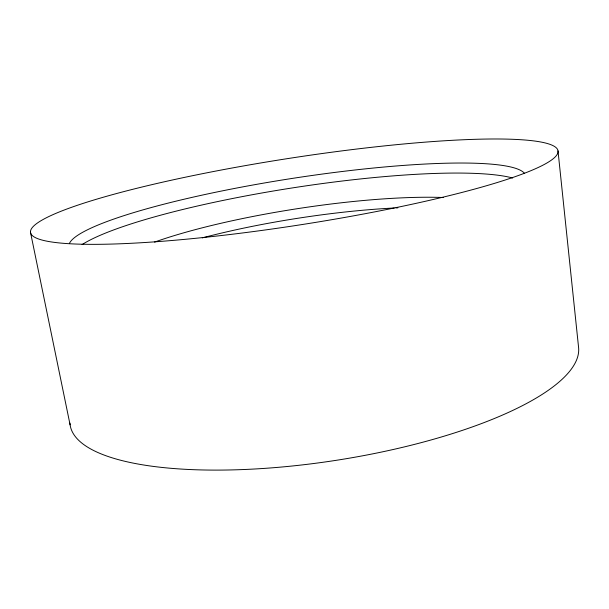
<?xml version="1.0" encoding="UTF-8"?>
<svg xmlns="http://www.w3.org/2000/svg" width="609" height="609" viewBox="0 0 609 609"><rect width="100%" height="100%" fill="white"/><g stroke="black" fill="none" stroke-linecap="round" stroke-linejoin="round"><path stroke-width="0.91" d="M30.45 232.113L70.096 424.823M558.011 150.91A266.894 33.693 -8.8 0 1 166.31 240.958A266.894 33.693 -8.8 0 1 158.416 183.134A266.894 33.693 -8.8 0 1 558.011 150.91L578.55 347.16A257.181 75.539 -8.8 0 1 331.182 461.082A257.181 75.539 -8.8 0 1 69.921 423.095M82.07 244.597A230.628 35.528 -8.8 0 1 293.881 187.686A230.628 35.528 -8.8 0 1 512.671 178.011M69.426 243.425A231.131 33.297 -8.8 0 1 293.736 178.186A231.131 33.297 -8.8 0 1 524.532 173.42M154.557 242.093A195.847 33.602 -8.8 0 1 443.36 197.514M202.279 237.891A195.428 35.444 -8.8 0 1 394.198 208.004M396.033 207.913A195.428 35.444 -8.8 0 1 397.867 207.829"/></g></svg>
